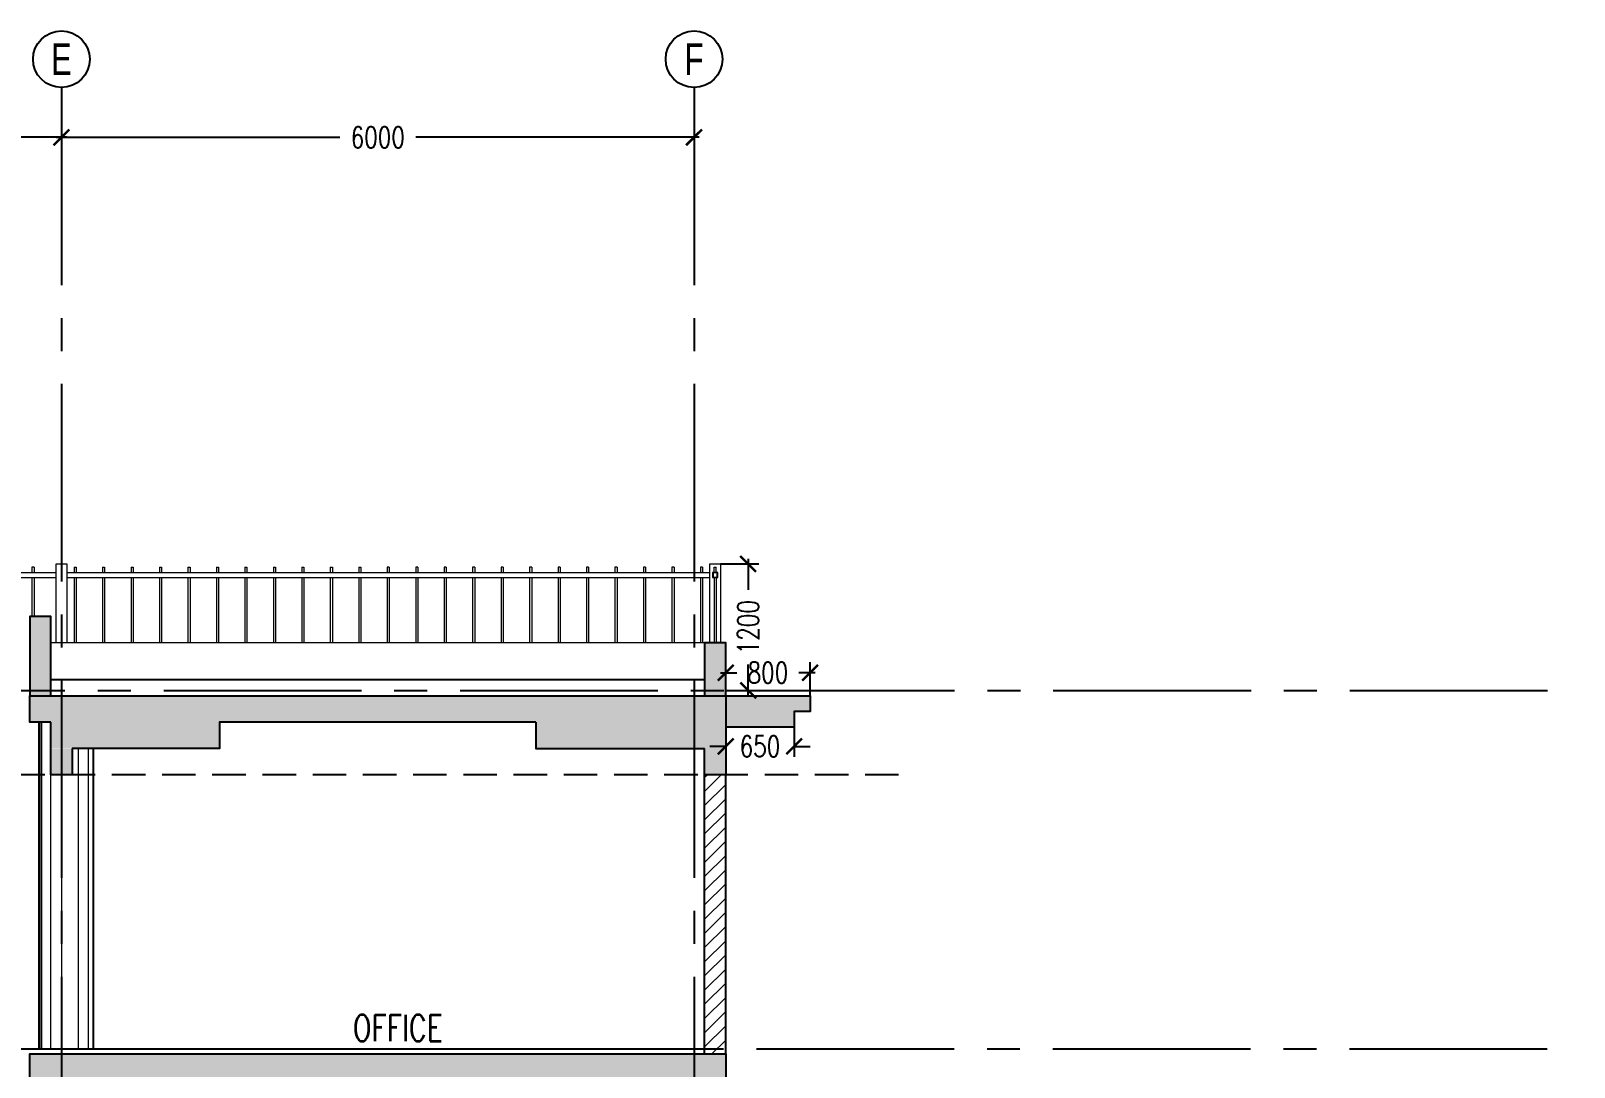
# Model space of a CAD drawing. Extents: x -3644356 to -3532817, y -18707075 to -18638610.
# Drawn here: x -3590917 to -3576280, y -18683409 to -18673575 of the extents above; entities that cross this region are included whole.
import ezdxf
from ezdxf.enums import TextEntityAlignment as Align

# ---------------------------------------------------------------- set-up
doc = ezdxf.new("R2010")
doc.units = 0
doc.header["$LTSCALE"] = 0.5
doc.header["$PDMODE"] = 3
for name, pattern in [('CENTER2', [1.125, 0.75, -0.125, 0.125, -0.125]), ('CONTINULUS', [0]), ('DASHED', [19.05, 12.7, -6.35])]:
    doc.linetypes.add(name, pattern=pattern)
for name, color, linetype, lineweight in [('A- GLAZING', 5, 'Continuous', 9), ('A-ELE 07', 8, 'Continuous', 9), ('A-RAILING', 3, 'Continuous', 9), ('A-WALL HATCH', 8, 'Continuous', 9)]:
    doc.layers.add(name, color=color, linetype=linetype, lineweight=lineweight)
for name, color, linetype in [('A-BEAM AND SLAB', 7, 'Continuous'), ('A-BEAM HATCH', 252, 'Continuous'), ('A-DIMS', 1, 'Continuous'), ('A-ELE 02', 4, 'Continuous'), ('A-GRIDTXT', 1, 'Continuous'), ('A-PODIUM LYT ARCH', 85, 'Continuous'), ('A-SETBACK', 2, 'DASHED'), ('A-SLABS', 1, 'Continuous'), ('A-TXTROOM', 3, 'Continuous'), ('A-WALL', 2, 'Continuous'), ('S-GRID', 252, 'CENTER2')]:
    doc.layers.add(name, color=color, linetype=linetype)
doc.styles.add('ARIAL-GRID', font='arial.ttf', dxfattribs={"width": 0.7, "height": 15})
doc.styles.add('ROMANS', font='romans.shx', dxfattribs={"width": 0.75})
doc.dimstyles.new('DIMM-100', dxfattribs={"dimscale": 100, "dimtxt": 2, "dimasz": 1.5, "dimexe": 1, "dimexo": 0, "dimgap": 1, "dimtad": 0, "dimdec": 0, "dimzin": 0, "dimdsep": 46, "dimtxsty": 'ROMANS', "dimblk": 'ARCHTICK', "dimcen": 1.5, "dimdle": 0.5, "dimclrd": 8, "dimclre": 8, "dimclrt": 4, "dimazin": 0, "dimtfac": 1, "dimtdec": 0, "dimtix": 1, "dimtofl": 0, "dimtmove": 2, "dimatfit": 3, "dimldrblk": 'DOT', "dimfxl": 0, "dimtolj": 1, "dimtzin": 0, "dimarcsym": 0})

# ---------------------------------------------------------------- blocks, each defined once
blk = doc.blocks.new('_ArchTick')
at = {"color": 0, "linetype": 'ByBlock', "const_width": 0.15}
blk.add_lwpolyline([(-0.5, -0.5), (0.5, 0.5)], dxfattribs=at)
blk = doc.blocks.new('*D101')
at = {"layer": 'A-BEAM AND SLAB', "color": 8, "lineweight": -2, "transparency": 16777216}
for p, q in [((-3584377, -18678634), (-3584014, -18678634)), ((-3584114, -18678584), (-3584114, -18678880)), ((-3584114, -18679884), (-3584114, -18679587)), ((-3584327, -18679834), (-3584014, -18679834))]:
    blk.add_line(p, q, dxfattribs=at)
at = {"layer": 'Defpoints', "color": 0, "transparency": 16777216}
for p in [(-3584377, -18678634), (-3584114, -18678634), (-3584327, -18679834)]:
    blk.add_point(p, dxfattribs=at)
at = {"layer": 'A-BEAM AND SLAB', "color": 8, "lineweight": -2, "transparency": 16777216, "xscale": 150, "yscale": 150, "zscale": 150}
for p, rotation in [((-3584114, -18678634), 90), ((-3584114, -18679834), 270)]:
    blk.add_blockref('_ArchTick', p, dxfattribs=dict(at, rotation=rotation))
at = {"layer": 'A-BEAM AND SLAB', "color": 4, "transparency": 16777216, "insert": (-3584114, -18679234), "char_height": 200, "attachment_point": 5, "rotation": 90, "style": 'ROMANS'}
blk.add_mtext('\\A1;1200', dxfattribs=at)
blk = doc.blocks.new('_Dot')
at = {"color": 0, "linetype": 'ByBlock', "lineweight": -2}
blk.add_line((-0.5, 0), (-1, 0), dxfattribs=at)
at = {"color": 0, "linetype": 'ByBlock', "const_width": 0.5}
blk.add_lwpolyline([(-0.25, 0, 1), (0.25, 0, 1)], format="xyb", close=True, dxfattribs=at)
blk = doc.blocks.new('*D102')
at = {"layer": 'A-BEAM AND SLAB', "color": 8, "lineweight": -2, "transparency": 16777216}
for p, q in [((-3584327, -18679884), (-3584327, -18679566)), ((-3583527, -18679884), (-3583527, -18679566)), ((-3584377, -18679666), (-3584220, -18679666)), ((-3583477, -18679666), (-3583634, -18679666))]:
    blk.add_line(p, q, dxfattribs=at)
at = {"layer": 'Defpoints', "color": 0, "transparency": 16777216}
for p in [(-3583527, -18679666), (-3584327, -18679884), (-3583527, -18679884)]:
    blk.add_point(p, dxfattribs=at)
at = {"layer": 'A-BEAM AND SLAB', "color": 8, "lineweight": -2, "transparency": 16777216, "xscale": 150, "yscale": 150, "zscale": 150, "rotation": 180}
blk.add_blockref('_ArchTick', (-3584327, -18679666), dxfattribs=at)
at = {"layer": 'A-BEAM AND SLAB', "color": 8, "lineweight": -2, "transparency": 16777216, "xscale": 150, "yscale": 150, "zscale": 150}
blk.add_blockref('_ArchTick', (-3583527, -18679666), dxfattribs=at)
at = {"layer": 'A-BEAM AND SLAB', "color": 4, "transparency": 16777216, "insert": (-3583927, -18679666), "char_height": 200, "attachment_point": 5, "style": 'ROMANS'}
blk.add_mtext('\\A1;800', dxfattribs=at)
blk = doc.blocks.new('*D103')
at = {"layer": 'A-BEAM AND SLAB', "color": 8, "lineweight": -2, "transparency": 16777216}
for p, q in [((-3584327, -18680184), (-3584327, -18680465)), ((-3583677, -18680184), (-3583677, -18680465)), ((-3584327, -18680365), (-3584477, -18680365)), ((-3583677, -18680365), (-3583527, -18680365))]:
    blk.add_line(p, q, dxfattribs=at)
at = {"layer": 'Defpoints', "color": 0, "transparency": 16777216}
for p in [(-3584327, -18680184), (-3583677, -18680184), (-3583677, -18680365)]:
    blk.add_point(p, dxfattribs=at)
at = {"layer": 'A-BEAM AND SLAB', "color": 8, "lineweight": -2, "transparency": 16777216, "xscale": 150, "yscale": 150, "zscale": 150}
blk.add_blockref('_ArchTick', (-3584327, -18680365), dxfattribs=at)
at = {"layer": 'A-BEAM AND SLAB', "color": 8, "lineweight": -2, "transparency": 16777216, "xscale": 150, "yscale": 150, "zscale": 150, "rotation": 180}
blk.add_blockref('_ArchTick', (-3583677, -18680365), dxfattribs=at)
at = {"layer": 'A-BEAM AND SLAB', "color": 4, "transparency": 16777216, "insert": (-3584002, -18680365), "char_height": 200, "attachment_point": 5, "style": 'ROMANS'}
blk.add_mtext('\\A1;650', dxfattribs=at)
blk = doc.blocks.new('GRNO')
at = {"layer": 'A-GRIDTXT', "color": 8}
blk.add_circle((0, 0), 450, dxfattribs=at)
at = {"layer": 'A-GRIDTXT', "style": 'ARIAL-GRID', "width": 0.7}
blk.add_attdef('01', text='', height=350, dxfattribs=at).set_placement((0, 0), align=Align.MIDDLE_CENTER)
blk = doc.blocks.new('*D127')
at = {"layer": 'A-BEAM AND SLAB', "color": 8, "lineweight": -2, "transparency": 16777216}
for p, q in [((-3598727, -18674399), (-3598727, -18674685)), ((-3590627, -18674353), (-3590627, -18674685))]:
    blk.add_line(p, q, dxfattribs=at)
at = {"layer": 'A-BEAM AND SLAB', "color": 8, "linetype": 'CONTINULUS', "lineweight": -2, "transparency": 16777216}
for p, q in [((-3598777, -18674585), (-3595041, -18674585)), ((-3590577, -18674585), (-3594313, -18674585))]:
    blk.add_line(p, q, dxfattribs=at)
at = {"layer": 'Defpoints', "color": 0, "transparency": 16777216}
for p in [(-3598727, -18674399), (-3590627, -18674353), (-3590627, -18674585)]:
    blk.add_point(p, dxfattribs=at)
at = {"layer": 'A-BEAM AND SLAB', "color": 8, "lineweight": -2, "transparency": 16777216, "xscale": 150, "yscale": 150, "zscale": 150, "rotation": 180}
blk.add_blockref('_ArchTick', (-3598727, -18674585), dxfattribs=at)
at = {"layer": 'A-BEAM AND SLAB', "color": 8, "lineweight": -2, "transparency": 16777216, "xscale": 150, "yscale": 150, "zscale": 150}
blk.add_blockref('_ArchTick', (-3590627, -18674585), dxfattribs=at)
at = {"layer": 'A-BEAM AND SLAB', "color": 4, "transparency": 16777216, "insert": (-3594677, -18674585), "char_height": 200, "attachment_point": 5, "style": 'ROMANS'}
blk.add_mtext('\\A1;8100', dxfattribs=at)
blk = doc.blocks.new('*D128')
at = {"layer": 'A-BEAM AND SLAB', "color": 8, "lineweight": -2, "transparency": 16777216}
for p, q in [((-3590627, -18674399), (-3590627, -18674685)), ((-3584627, -18674353), (-3584627, -18674685))]:
    blk.add_line(p, q, dxfattribs=at)
at = {"layer": 'A-BEAM AND SLAB', "color": 8, "linetype": 'CONTINULUS', "lineweight": -2, "transparency": 16777216}
for p, q in [((-3590677, -18674585), (-3587988, -18674585)), ((-3584577, -18674585), (-3587266, -18674585))]:
    blk.add_line(p, q, dxfattribs=at)
at = {"layer": 'Defpoints', "color": 0, "transparency": 16777216}
for p in [(-3590627, -18674399), (-3584627, -18674353), (-3584627, -18674585)]:
    blk.add_point(p, dxfattribs=at)
at = {"layer": 'A-BEAM AND SLAB', "color": 8, "lineweight": -2, "transparency": 16777216, "xscale": 150, "yscale": 150, "zscale": 150, "rotation": 180}
blk.add_blockref('_ArchTick', (-3590627, -18674585), dxfattribs=at)
at = {"layer": 'A-BEAM AND SLAB', "color": 8, "lineweight": -2, "transparency": 16777216, "xscale": 150, "yscale": 150, "zscale": 150}
blk.add_blockref('_ArchTick', (-3584627, -18674585), dxfattribs=at)
at = {"layer": 'A-BEAM AND SLAB', "color": 4, "transparency": 16777216, "insert": (-3587627, -18674585), "char_height": 200, "attachment_point": 5, "style": 'ROMANS'}
blk.add_mtext('\\A1;6000', dxfattribs=at)

msp = doc.modelspace()

# ---------------------------------------------------------------- hatches: boundary and pattern name
at = {"layer": 'A-BEAM HATCH'}
h = msp.add_hatch(color=256, dxfattribs=at)
h.dxf.hatch_style = 1
h.paths.add_polyline_path([(-3590727.1, -18679133.7), (-3590927.1, -18679133.7), (-3590927.1, -18679883.7), (-3590727.1, -18679883.7)])
h = msp.add_hatch(color=256, dxfattribs=at)
h.dxf.hatch_style = 1
h.paths.add_polyline_path([(-3584327.1, -18679383.7), (-3584527.1, -18679383.7), (-3584527.1, -18679883.7), (-3584327.1, -18679883.7)])
h = msp.add_hatch(color=256, dxfattribs=at)
h.dxf.hatch_style = 1
h.paths.add_polyline_path([(-3623677.1, -18679883.7), (-3623877.1, -18679883.7), (-3623877.1, -18680133.7), (-3623677.1, -18680133.7)], flags=17)
h.paths.add_polyline_path([(-3608527.1, -18680133.7), (-3608727.1, -18680133.7), (-3608727.1, -18679883.7), (-3614627.1, -18679883.7), (-3614627.1, -18680133.7), (-3614827.1, -18680133.7), (-3614827.1, -18679883.7), (-3623677.1, -18679883.7), (-3623677.1, -18680133.7), (-3623877.1, -18680133.7), (-3623877.1, -18680633.7), (-3623677.1, -18680633.7), (-3623677.1, -18680133.7), (-3614827.1, -18680133.7), (-3614627.1, -18680133.7), (-3608727.1, -18680133.7)])
h.paths.add_polyline_path([(-3614627.1, -18679883.7), (-3614827.1, -18679883.7), (-3614827.1, -18680133.7), (-3614627.1, -18680133.7)], flags=17)
h.paths.add_polyline_path([(-3603112.1, -18679883.7), (-3608727.1, -18679883.7), (-3608727.1, -18680133.7), (-3603112.1, -18680133.7)])
h.paths.add_polyline_path([(-3603312.1, -18680133.7), (-3603512.1, -18680133.7), (-3603512.1, -18680633.7), (-3603312.1, -18680633.7)])
h.paths.add_polyline_path([(-3590526.2, -18680385.3), (-3590726.2, -18680385.3), (-3590726.2, -18680633.7), (-3590526.2, -18680633.7)])
h.paths.add_polyline_path([(-3584327.1, -18679883.7), (-3587127.1, -18679883.7), (-3587127.1, -18680133.7), (-3584327.1, -18680133.7)])
h.paths.add_polyline_path([(-3589127.1, -18680383.7), (-3589127.1, -18680133.7), (-3587127.1, -18680133.7), (-3587127.1, -18679883.7), (-3590927.1, -18679883.7), (-3590927.1, -18680133.7), (-3590726.2, -18680133.7), (-3590726.2, -18680383.7)])
h.paths.add_polyline_path([(-3586127.1, -18680133.7), (-3586127.1, -18680383.7), (-3584327.1, -18680383.7), (-3584327.1, -18680133.7)])
h = msp.add_hatch(color=256, dxfattribs=at)
h.dxf.hatch_style = 1
h.paths.add_polyline_path([(-3584327.1, -18679883.7), (-3583527.1, -18679883.7), (-3583527.1, -18680033.7), (-3583677.1, -18680033.7), (-3583677.1, -18680183.7), (-3584327.1, -18680183.7)])
h = msp.add_hatch(color=256, dxfattribs=at)
h.dxf.hatch_style = 1
h.paths.add_polyline_path([(-3584327.1, -18680383.7), (-3584527.1, -18680383.7), (-3584527.1, -18680633.7), (-3584327.1, -18680633.7)])
h = msp.add_hatch(color=256, dxfattribs=at)
h.dxf.hatch_style = 1
h.paths.add_polyline_path([(-3623677.1, -18683283.8), (-3623877.1, -18683283.8), (-3623877.1, -18683533.8), (-3623677.1, -18683533.8)], flags=17)
h.paths.add_polyline_path([(-3608527.1, -18683533.8), (-3608727.1, -18683533.8), (-3608727.1, -18683283.8), (-3614627.1, -18683283.8), (-3614627.1, -18683533.8), (-3614827.1, -18683533.8), (-3614827.1, -18683283.8), (-3623677.1, -18683283.8), (-3623677.1, -18683533.8), (-3623877.1, -18683533.8), (-3623877.1, -18684033.8), (-3623677.1, -18684033.8), (-3623677.1, -18683533.8), (-3614827.1, -18683533.8), (-3614627.1, -18683533.8), (-3608727.1, -18683533.8)])
h.paths.add_polyline_path([(-3614627.1, -18683283.8), (-3614827.1, -18683283.8), (-3614827.1, -18683533.8), (-3614627.1, -18683533.8)], flags=17)
h.paths.add_polyline_path([(-3603112.1, -18683283.8), (-3608727.1, -18683283.8), (-3608727.1, -18683533.8), (-3603112.1, -18683533.8)])
h.paths.add_polyline_path([(-3603312.1, -18683533.8), (-3603512.1, -18683533.8), (-3603512.1, -18684033.8), (-3603312.1, -18684033.8)])
h.paths.add_polyline_path([(-3590526.2, -18683785.4), (-3590726.2, -18683785.4), (-3590726.2, -18684033.8), (-3590526.2, -18684033.8)])
h.paths.add_polyline_path([(-3584327.1, -18683283.8), (-3587127.1, -18683283.8), (-3587127.1, -18683533.8), (-3584327.1, -18683533.8)])
h.paths.add_polyline_path([(-3589127.1, -18683783.8), (-3589127.1, -18683533.8), (-3587127.1, -18683533.8), (-3587127.1, -18683283.8), (-3590926.7, -18683283.8), (-3590926.7, -18683533.8), (-3590726.2, -18683533.8), (-3590726.2, -18683783.8)])
h.paths.add_polyline_path([(-3586127.1, -18683533.8), (-3586127.1, -18683783.8), (-3584327.1, -18683783.8), (-3584327.1, -18683533.8)])
at = {"layer": 'A-WALL HATCH'}
h = msp.add_hatch(dxfattribs=at)
h.set_pattern_fill('ANSI31', color=256, scale=30, angle=180)
h.set_pattern_definition([(225, (40799.99, -21034.56), (67.3519209, -67.3519209), [])])
h.paths.add_polyline_path([(-3584327.1, -18680633.8), (-3584527.1, -18680633.8), (-3584527.1, -18683283.8), (-3584327.1, -18683283.8)])

# ---------------------------------------------------------------- linework, layer by layer
at = {"layer": 'A- GLAZING'}
msp.add_lwpolyline([(-3590726.2, -18683233.8), (-3590726.2, -18680133.8)], dxfattribs=at)
at = {"layer": 'A-BEAM AND SLAB'}
for points in [[(-3590727.1, -18679883.7), (-3590727.1, -18679133.7), (-3590927.1, -18679133.7), (-3590927.1, -18679883.7)], [(-3584327.1, -18679883.7), (-3584327.1, -18679383.7), (-3584527.1, -18679383.7), (-3584527.1, -18679883.7)], [(-3590726.2, -18680133.7), (-3590927.1, -18680133.7), (-3590927.1, -18679883.7), (-3584327.1, -18679883.7), (-3584327.1, -18680633.7), (-3584527.1, -18680633.7), (-3584527.1, -18680383.7)], [(-3584327.1, -18679883.7), (-3583527.1, -18679883.7), (-3583527.1, -18680033.7), (-3583677.1, -18680033.7), (-3583677.1, -18680183.7), (-3584327.1, -18680183.7)], [(-3590526.2, -18680383.7), (-3590526.2, -18680633.7), (-3590726.2, -18680633.7), (-3590726.2, -18680133.7)], [(-3586127.1, -18680133.7), (-3589127.1, -18680133.7), (-3589127.1, -18680383.7), (-3590526.2, -18680383.7)], [(-3586127.1, -18680133.7), (-3586127.1, -18680383.7), (-3584527.1, -18680383.7)], [(-3590726.2, -18683533.8), (-3590926.7, -18683533.8), (-3590926.7, -18683283.8), (-3584327.1, -18683283.8), (-3584327.1, -18684033.8), (-3584527.1, -18684033.8), (-3584527.1, -18683783.8)]]:
    msp.add_lwpolyline(points, dxfattribs=at)
at = {"layer": 'A-DIMS'}
msp.add_line((-3584527.1, -18679733.7), (-3590727.1, -18679733.7), dxfattribs=at)
at = {"layer": 'A-ELE 02'}
for points in [[(-3590836.7, -18683233.8), (-3590836.7, -18680133.8)], [(-3590816.7, -18683233.8), (-3590816.7, -18680133.8)], [(-3590327.1, -18680383.8), (-3590327.1, -18683233.8)]]:
    msp.add_lwpolyline(points, dxfattribs=at)
at = {"layer": 'A-ELE 07'}
for p, q in [((-3590467.7, -18680383.8), (-3590467.7, -18683233.8)), ((-3590374.2, -18680383.8), (-3590374.2, -18683233.8)), ((-3590626.9, -18680633.8), (-3590626.9, -18683233.8))]:
    msp.add_line(p, q, dxfattribs=at)
at = {"layer": 'A-RAILING', "color": 8}
for p, q in [((-3590887.1, -18678663.7), (-3590907.1, -18678663.7)), ((-3590907.1, -18678663.7), (-3590907.1, -18678713.7)), ((-3590887.1, -18678663.7), (-3590887.1, -18678713.7)), ((-3590507.1, -18678663.8), (-3590487.1, -18678663.8)), ((-3590507.1, -18678663.8), (-3590507.1, -18678713.8)), ((-3590487.1, -18678663.8), (-3590487.1, -18678713.8)), ((-3590237.1, -18678663.8), (-3590217.1, -18678663.8)), ((-3590237.1, -18678663.8), (-3590237.1, -18678713.8)), ((-3590217.1, -18678663.8), (-3590217.1, -18678713.8)), ((-3589967.1, -18678663.8), (-3589947.1, -18678663.8)), ((-3589967.1, -18678663.8), (-3589967.1, -18678713.8)), ((-3589947.1, -18678663.8), (-3589947.1, -18678713.8)), ((-3589697.1, -18678663.8), (-3589677.1, -18678663.8)), ((-3589697.1, -18678663.8), (-3589697.1, -18678713.8)), ((-3589677.1, -18678663.8), (-3589677.1, -18678713.8)), ((-3589427.1, -18678663.8), (-3589407.1, -18678663.8)), ((-3589427.1, -18678663.8), (-3589427.1, -18678713.8)), ((-3589407.1, -18678663.8), (-3589407.1, -18678713.8)), ((-3589157.1, -18678663.8), (-3589137.1, -18678663.8)), ((-3589157.1, -18678663.8), (-3589157.1, -18678713.8)), ((-3589137.1, -18678663.8), (-3589137.1, -18678713.8)), ((-3588887.1, -18678663.8), (-3588867.1, -18678663.8)), ((-3588887.1, -18678663.8), (-3588887.1, -18678713.8)), ((-3588867.1, -18678663.8), (-3588867.1, -18678713.8)), ((-3588617.1, -18678663.8), (-3588597.1, -18678663.8)), ((-3588617.1, -18678663.8), (-3588617.1, -18678713.8)), ((-3588597.1, -18678663.8), (-3588597.1, -18678713.8)), ((-3588347.1, -18678663.8), (-3588327.1, -18678663.8)), ((-3588347.1, -18678663.8), (-3588347.1, -18678713.8)), ((-3588327.1, -18678663.8), (-3588327.1, -18678713.8)), ((-3588077.1, -18678663.8), (-3588057.1, -18678663.8)), ((-3588077.1, -18678663.8), (-3588077.1, -18678713.8)), ((-3588057.1, -18678663.8), (-3588057.1, -18678713.8)), ((-3587807.1, -18678663.8), (-3587787.1, -18678663.8)), ((-3587807.1, -18678663.8), (-3587807.1, -18678713.8)), ((-3587787.1, -18678663.8), (-3587787.1, -18678713.8)), ((-3587517.1, -18678663.8), (-3587537.1, -18678663.8)), ((-3587537.1, -18678663.8), (-3587537.1, -18678713.8)), ((-3587517.1, -18678663.8), (-3587517.1, -18678713.8)), ((-3587247.1, -18678663.8), (-3587267.1, -18678663.8)), ((-3587267.1, -18678663.8), (-3587267.1, -18678713.8)), ((-3587247.1, -18678663.8), (-3587247.1, -18678713.8)), ((-3586977.1, -18678663.8), (-3586997.1, -18678663.8)), ((-3586997.1, -18678663.8), (-3586997.1, -18678713.8)), ((-3586977.1, -18678663.8), (-3586977.1, -18678713.8)), ((-3586707.1, -18678663.8), (-3586727.1, -18678663.8)), ((-3586727.1, -18678663.8), (-3586727.1, -18678713.8)), ((-3586707.1, -18678663.8), (-3586707.1, -18678713.8)), ((-3586437.1, -18678663.8), (-3586457.1, -18678663.8)), ((-3586457.1, -18678663.8), (-3586457.1, -18678713.8)), ((-3586437.1, -18678663.8), (-3586437.1, -18678713.8)), ((-3586167.1, -18678663.8), (-3586187.1, -18678663.8)), ((-3586187.1, -18678663.8), (-3586187.1, -18678713.8)), ((-3586167.1, -18678663.8), (-3586167.1, -18678713.8)), ((-3585897.1, -18678663.8), (-3585917.1, -18678663.8)), ((-3585917.1, -18678663.8), (-3585917.1, -18678713.8)), ((-3585897.1, -18678663.8), (-3585897.1, -18678713.8)), ((-3585627.1, -18678663.8), (-3585647.1, -18678663.8)), ((-3585647.1, -18678663.8), (-3585647.1, -18678713.8)), ((-3585627.1, -18678663.8), (-3585627.1, -18678713.8)), ((-3585357.1, -18678663.8), (-3585377.1, -18678663.8)), ((-3585377.1, -18678663.8), (-3585377.1, -18678713.8)), ((-3585357.1, -18678663.8), (-3585357.1, -18678713.8)), ((-3585087.1, -18678663.8), (-3585107.1, -18678663.8)), ((-3585107.1, -18678663.8), (-3585107.1, -18678713.8)), ((-3585087.1, -18678663.8), (-3585087.1, -18678713.8)), ((-3584817.1, -18678663.8), (-3584837.1, -18678663.8)), ((-3584837.1, -18678663.8), (-3584837.1, -18678713.8)), ((-3584817.1, -18678663.8), (-3584817.1, -18678713.8)), ((-3584547.1, -18678663.8), (-3584567.1, -18678663.8)), ((-3584567.1, -18678663.8), (-3584567.1, -18678713.8)), ((-3584547.1, -18678663.8), (-3584547.1, -18678713.8)), ((-3598677.1, -18678713.8), (-3590677.1, -18678713.8)), ((-3598677.1, -18678763.8), (-3590677.1, -18678763.8)), ((-3590907.1, -18678763.7), (-3590907.1, -18679133.7)), ((-3590887.1, -18678763.7), (-3590887.1, -18679133.7)), ((-3590577.1, -18678713.8), (-3584477.1, -18678713.8)), ((-3590577.1, -18678763.8), (-3584477.1, -18678763.8)), ((-3590507.1, -18678763.8), (-3590507.1, -18679383.8)), ((-3590487.1, -18678763.8), (-3590487.1, -18679383.8)), ((-3590237.1, -18678763.8), (-3590237.1, -18679383.8)), ((-3590217.1, -18678763.8), (-3590217.1, -18679383.8)), ((-3589967.1, -18678763.8), (-3589967.1, -18679383.8)), ((-3589947.1, -18678763.8), (-3589947.1, -18679383.8)), ((-3589697.1, -18678763.8), (-3589697.1, -18679383.8)), ((-3589677.1, -18678763.8), (-3589677.1, -18679383.8)), ((-3589427.1, -18678763.8), (-3589427.1, -18679383.8)), ((-3589407.1, -18678763.8), (-3589407.1, -18679383.8)), ((-3589157.1, -18678763.8), (-3589157.1, -18679383.8)), ((-3589137.1, -18678763.8), (-3589137.1, -18679383.8)), ((-3588887.1, -18678763.8), (-3588887.1, -18679383.8)), ((-3588867.1, -18678763.8), (-3588867.1, -18679383.8)), ((-3588617.1, -18678763.8), (-3588617.1, -18679383.8)), ((-3588597.1, -18678763.8), (-3588597.1, -18679383.8)), ((-3588347.1, -18678763.8), (-3588347.1, -18679383.8)), ((-3588327.1, -18678763.8), (-3588327.1, -18679383.8)), ((-3588077.1, -18678763.8), (-3588077.1, -18679383.8)), ((-3588057.1, -18678763.8), (-3588057.1, -18679383.8)), ((-3587807.1, -18678763.8), (-3587807.1, -18679383.8)), ((-3587787.1, -18678763.8), (-3587787.1, -18679383.8)), ((-3587537.1, -18678763.8), (-3587537.1, -18679383.8)), ((-3587517.1, -18678763.8), (-3587517.1, -18679383.8)), ((-3587267.1, -18678763.8), (-3587267.1, -18679383.8)), ((-3587247.1, -18678763.8), (-3587247.1, -18679383.8)), ((-3586997.1, -18678763.8), (-3586997.1, -18679383.8)), ((-3586977.1, -18678763.8), (-3586977.1, -18679383.8)), ((-3586727.1, -18678763.8), (-3586727.1, -18679383.8)), ((-3586707.1, -18678763.8), (-3586707.1, -18679383.8)), ((-3586457.1, -18678763.8), (-3586457.1, -18679383.8)), ((-3586437.1, -18678763.8), (-3586437.1, -18679383.8)), ((-3586187.1, -18678763.8), (-3586187.1, -18679383.8)), ((-3586167.1, -18678763.8), (-3586167.1, -18679383.8)), ((-3585917.1, -18678763.8), (-3585917.1, -18679383.8)), ((-3585897.1, -18678763.8), (-3585897.1, -18679383.8)), ((-3585647.1, -18678763.8), (-3585647.1, -18679383.8)), ((-3585627.1, -18678763.8), (-3585627.1, -18679383.8)), ((-3585377.1, -18678763.8), (-3585377.1, -18679383.8)), ((-3585357.1, -18678763.8), (-3585357.1, -18679383.8)), ((-3585107.1, -18678763.8), (-3585107.1, -18679383.8)), ((-3585087.1, -18678763.8), (-3585087.1, -18679383.8)), ((-3584837.1, -18678763.8), (-3584837.1, -18679383.8)), ((-3584817.1, -18678763.8), (-3584817.1, -18679383.8)), ((-3584567.1, -18678763.8), (-3584567.1, -18679383.8)), ((-3584547.1, -18678763.8), (-3584547.1, -18679383.8)), ((-3584527.1, -18679383.7), (-3590727.1, -18679383.7))]:
    msp.add_line(p, q, dxfattribs=at)
at = {"layer": 'A-RAILING', "color": 1}
for p, q in [((-3584437.1, -18678713.7), (-3584437.1, -18678663.7)), ((-3584437.1, -18678663.7), (-3584417.1, -18678663.7)), ((-3584417.1, -18678713.7), (-3584417.1, -18678663.7)), ((-3584437.1, -18678763.7), (-3584437.1, -18679383.7)), ((-3584417.1, -18678763.7), (-3584417.1, -18679383.7))]:
    msp.add_line(p, q, dxfattribs=at)
at = {"layer": 'A-RAILING', "color": 8}
msp.add_lwpolyline([(-3590677.1, -18679383.8), (-3590677.1, -18678633.8), (-3590577.1, -18678633.8), (-3590577.1, -18679383.8)], dxfattribs=at)
at = {"layer": 'A-RAILING'}
msp.add_lwpolyline([(-3584477.1, -18679383.7), (-3584477.1, -18678633.7), (-3584377.1, -18678633.7), (-3584377.1, -18679383.7)], dxfattribs=at)
at = {"layer": 'A-RAILING', "color": 4}
for points in [[(-3584452.1, -18678763.7), (-3584402.1, -18678763.7), (-3584402.1, -18678713.7), (-3584452.1, -18678713.7)], [(-3584447.1, -18678758.7), (-3584407.1, -18678758.7), (-3584407.1, -18678718.7), (-3584447.1, -18678718.7)]]:
    msp.add_lwpolyline(points, close=True, dxfattribs=at)
at = {"layer": 'A-SETBACK', "color": 8, "lineweight": -2, "ltscale": 50}
msp.add_line((-3582687.1, -18680633.8), (-3627569.3, -18680633.8), dxfattribs=at)
at = {"layer": 'A-SLABS'}
msp.add_line((-3590926.7, -18683233.8), (-3584527.1, -18683233.8), dxfattribs=at)
at = {"layer": 'A-WALL'}
for p, q in [((-3584527.1, -18683283.8), (-3584527.1, -18680633.8)), ((-3584327.1, -18683283.8), (-3584327.1, -18680633.8))]:
    msp.add_line(p, q, dxfattribs=at)
at = {"layer": 'S-GRID', "ltscale": 5000}
for p, q in [((-3590627.1, -18674113.1), (-3590627.1, -18700742)), ((-3584627.1, -18674113.1), (-3584627.1, -18700742)), ((-3637469.7, -18679833.7), (-3576280.1, -18679833.7)), ((-3637473.2, -18683233.8), (-3576280.1, -18683233.8))]:
    msp.add_line(p, q, dxfattribs=at)

# ---------------------------------------------------------------- block references
at = {"layer": 'A-PODIUM LYT ARCH'}
ref = msp.add_blockref('GRNO', (-3590627.1, -18673844), dxfattribs=dict(at, xscale=0.5979073243647235, yscale=0.5979073243647235, zscale=0.5979073243647235))
ref.add_attrib('01', 'E', dxfattribs={"layer": 'A-GRIDTXT', "height": 299, "style": 'ARIAL-GRID', "width": 0.7}).set_placement((-3590627.1, -18673844), align=Align.MIDDLE_CENTER)
ref = msp.add_blockref('GRNO', (-3584627.1, -18673844), dxfattribs=dict(at, xscale=0.5979073243647235, yscale=0.5979073243647235, zscale=0.5979073243647235))
ref.add_attrib('01', 'F', dxfattribs={"layer": 'A-GRIDTXT', "height": 299, "style": 'ARIAL-GRID', "width": 0.7}).set_placement((-3584627.1, -18673844), align=Align.MIDDLE_CENTER)

# ---------------------------------------------------------------- texts
at = {"layer": 'A-TXTROOM', "insert": (-3587862.8, -18682911.5), "char_height": 250.28, "width": 4809.04, "attachment_point": 1, "style": 'ROMANS'}
msp.add_mtext('OFFICE ', dxfattribs=at)

# ---------------------------------------------------------------- dimensions: what is measured, and where the dimension line sits
at = {"layer": 'A-BEAM AND SLAB'}
for base, p1, p2, picture, middle in [((-3590627.1, -18674585.3), (-3598727.1, -18674399.2), (-3590627.1, -18674352.8), '*D127', (-3594677.1, -18674585.3)), ((-3584627.1, -18674585.3), (-3590627.1, -18674399.2), (-3584627.1, -18674352.8), '*D128', (-3587627.1, -18674585.3)), ((-3583527.1, -18679665.8), (-3584327.1, -18679883.7), (-3583527.1, -18679883.7), '*D102', (-3583927.1, -18679665.8)), ((-3583677.1, -18680364.6), (-3584327.1, -18680183.7), (-3583677.1, -18680183.7), '*D103', (-3584002.1, -18680364.6))]:
    dim = msp.add_linear_dim(base=base, p1=p1, p2=p2, dimstyle='DIMM-100', dxfattribs=at)
    dim.commit()
    dim.dimension.update_dxf_attribs({"geometry": picture, "text_midpoint": middle})
dim = msp.add_linear_dim(base=(-3584113.8, -18678633.7), p1=(-3584327.1, -18679833.7), p2=(-3584377.1, -18678633.7), angle=90, dimstyle='DIMM-100', dxfattribs=at)
dim.commit()
dim.dimension.update_dxf_attribs({"geometry": '*D101', "text_midpoint": (-3584113.8, -18679233.7)})

doc.saveas('drawing.dxf')
